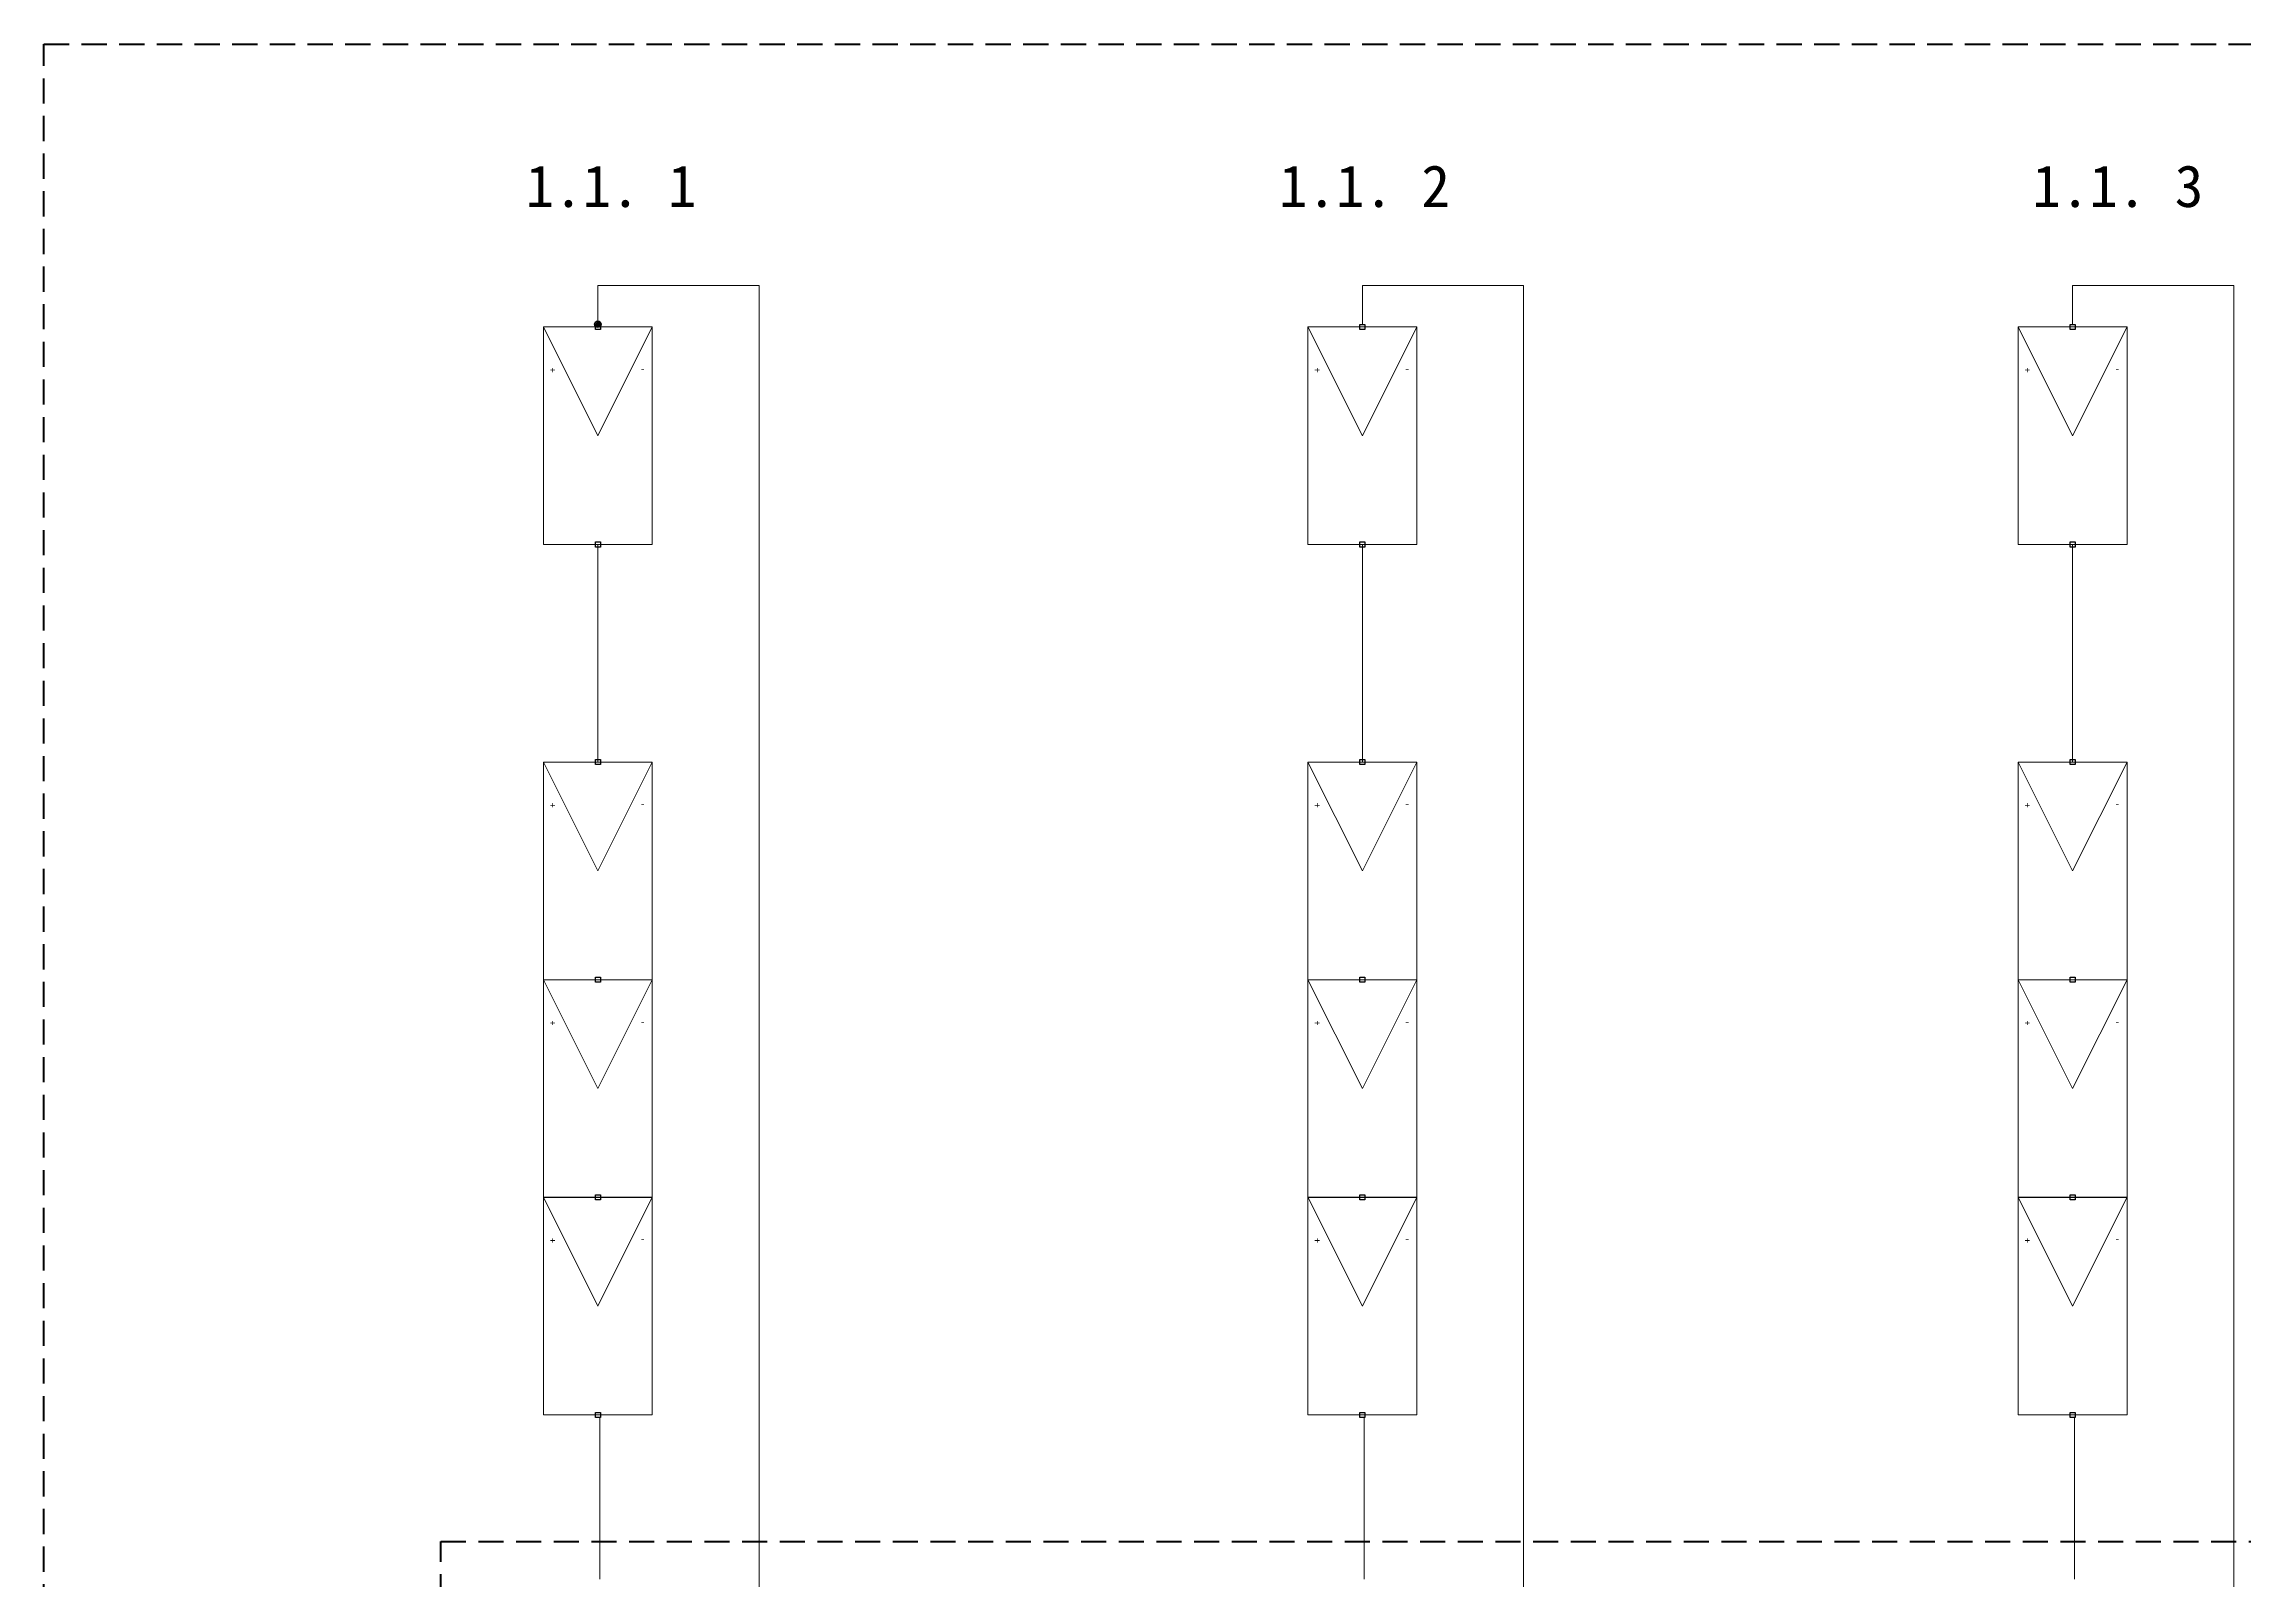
# Model space of a CAD drawing. Header units: millimetres. Extents: x 139 to 1361, y -140 to 1049.
# Drawn here: x 218.8 to 350.2, y 799 to 890.7 of the extents above; entities that cross this region are included whole.
import ezdxf

# ---------------------------------------------------------------- set-up
doc = ezdxf.new("R2010")
doc.units = ezdxf.units.MM
doc.header["$LTSCALE"] = 12
doc.linetypes.add('HIDDEN2', pattern=[0.1875, 0.125, -0.0625])
for name, color, linetype in [('LOCBOX', 92, 'HIDDEN2'), ('RED_10AWG', 1, 'Continuous'), ('RED_12AWG', 1, 'Continuous'), ('SYMS', 7, 'Continuous')]:
    doc.layers.add(name, color=color, linetype=linetype)
doc.styles.get("Standard").update_dxf_attribs({"font": ''})
doc.styles.add('WD', font='')
doc.styles.get('Standard').set_extended_font_data('SimHei')
doc.styles.get('WD').set_extended_font_data('SimHei')

# ---------------------------------------------------------------- blocks, each defined once
blk = doc.blocks.new('HT0_01')
for p, q in [((-0.0625, 0.0625), (0.0625, 0.0625)), ((-0.0625, -0.0625), (-0.0625, 0.0625)), ((0.0625, 0.0625), (0.0625, -0.0625)), ((0.0625, -0.0625), (-0.0625, -0.0625))]:
    blk.add_line(p, q)
at = {"style": 'WD', "flags": 1}
for tag, p in [('X4TERM01', (-0.0625, 0)), ('X2TERM01', (0, 0.0625)), ('X1TERM01', (0.0625, 0)), ('X8TERM01', (0, -0.0625))]:
    blk.add_attdef(tag, p, '', height=0.01, dxfattribs=at)
blk = doc.blocks.new('PVM')
at = {"color": 5, "lineweight": 20}
for p, q in [((2, 1), (1, 0.5)), ((1, 0.5), (2, 0))]:
    blk.add_line(p, q, dxfattribs=at)
blk.add_lwpolyline([(0, 1), (2, 1), (2, 0), (0, 0)], close=True, dxfattribs=at)
at = {"layer": 'SYMS', "color": 5, "lineweight": 20, "xscale": 0.3699338068975089, "yscale": 0.3699338068975089, "zscale": 0.3699338068975089}
for p in [(0, 0.5), (2, 0.5)]:
    blk.add_blockref('HT0_01', p, dxfattribs=at)
at = {"color": 5, "lineweight": 20, "char_height": 0.065, "attachment_point": 1}
for s, insert, rotation in [('+', (1.625, 0.883), 180), ('-', (1.57, 0.067), 90)]:
    blk.add_mtext_dynamic_manual_height_columns(s, width=0.09892, gutter_width=0.325, heights=[0], dxfattribs=dict(at, insert=insert, rotation=rotation))
blk = doc.blocks.new('WDDOT')
for radius in [0.03, 0.0187, 0.00929]:
    blk.add_circle((0, 0), radius)

msp = doc.modelspace()

# ---------------------------------------------------------------- linework, layer by layer
at = {"layer": 'LOCBOX', "color": 5, "lineweight": 90}
msp.add_lwpolyline([(218.76, 890.74), (535.27, 890.74), (535.27, 725.19), (218.76, 725.19)], close=True, dxfattribs=at)
at = {"layer": 'LOCBOX', "color": 1, "lineweight": 90}
msp.add_lwpolyline([(242.47, 801.25), (517.8, 801.25), (517.8, 768.54), (242.47, 768.54)], close=True, dxfattribs=at)
at = {"layer": 'RED_10AWG', "lineweight": 13}
for p, q in [((251.85, 860.83), (251.85, 847.82)), ((297.52, 860.83), (297.52, 847.82)), ((339.94, 860.83), (339.94, 847.82))]:
    msp.add_line(p, q, dxfattribs=at)
at = {"layer": 'RED_12AWG', "lineweight": 13}
for p, q in [((251.85, 873.99), (251.85, 876.3)), ((251.85, 876.3), (261.48, 876.3)), ((261.48, 876.3), (261.48, 793.14)), ((297.52, 873.99), (297.52, 876.3)), ((297.52, 876.3), (307.15, 876.3)), ((307.15, 876.3), (307.15, 793.14)), ((339.94, 873.99), (339.94, 876.3)), ((339.94, 876.3), (349.57, 876.3)), ((349.57, 876.3), (349.57, 793.14)), ((251.85, 873.99), (251.89, 873.99)), ((251.87, 873.99), (251.85, 873.99)), ((251.7, 808.66), (251.96, 808.66)), ((251.96, 808.66), (251.96, 799)), ((297.63, 808.66), (297.63, 799)), ((340.05, 808.66), (340.05, 799))]:
    msp.add_line(p, q, dxfattribs=at)

# ---------------------------------------------------------------- block references
at = {"layer": 'SYMS', "lineweight": 5, "xscale": 6.503093813421009, "yscale": 6.503093813421009, "zscale": 6.503093813421009, "rotation": 90}
for p in [(255.1, 860.83), (300.77, 860.83), (343.19, 860.83), (255.1, 834.82), (300.77, 834.82), (343.19, 834.82), (255.1, 821.81), (300.77, 821.81), (343.19, 821.81), (255.1, 808.81), (300.77, 808.81), (343.19, 808.81)]:
    msp.add_blockref('PVM', p, dxfattribs=at)
at = {"layer": 'SYMS', "lineweight": 5, "xscale": 6.503093813421009, "yscale": 6.503093813421009, "zscale": 6.503093813421009}
msp.add_blockref('WDDOT', (251.85, 873.99), dxfattribs=at)

# ---------------------------------------------------------------- texts
at = {"char_height": 2.5, "attachment_point": 1}
for s, insert in [('1.1. 1', (247.54, 883.5)), ('1.1. 2', (292.54, 883.5)), ('1.1. 3', (337.54, 883.5))]:
    msp.add_mtext_dynamic_manual_height_columns(s, width=18.2202, gutter_width=12.5, heights=[0], dxfattribs=dict(at, insert=insert))

doc.saveas('drawing.dxf')
